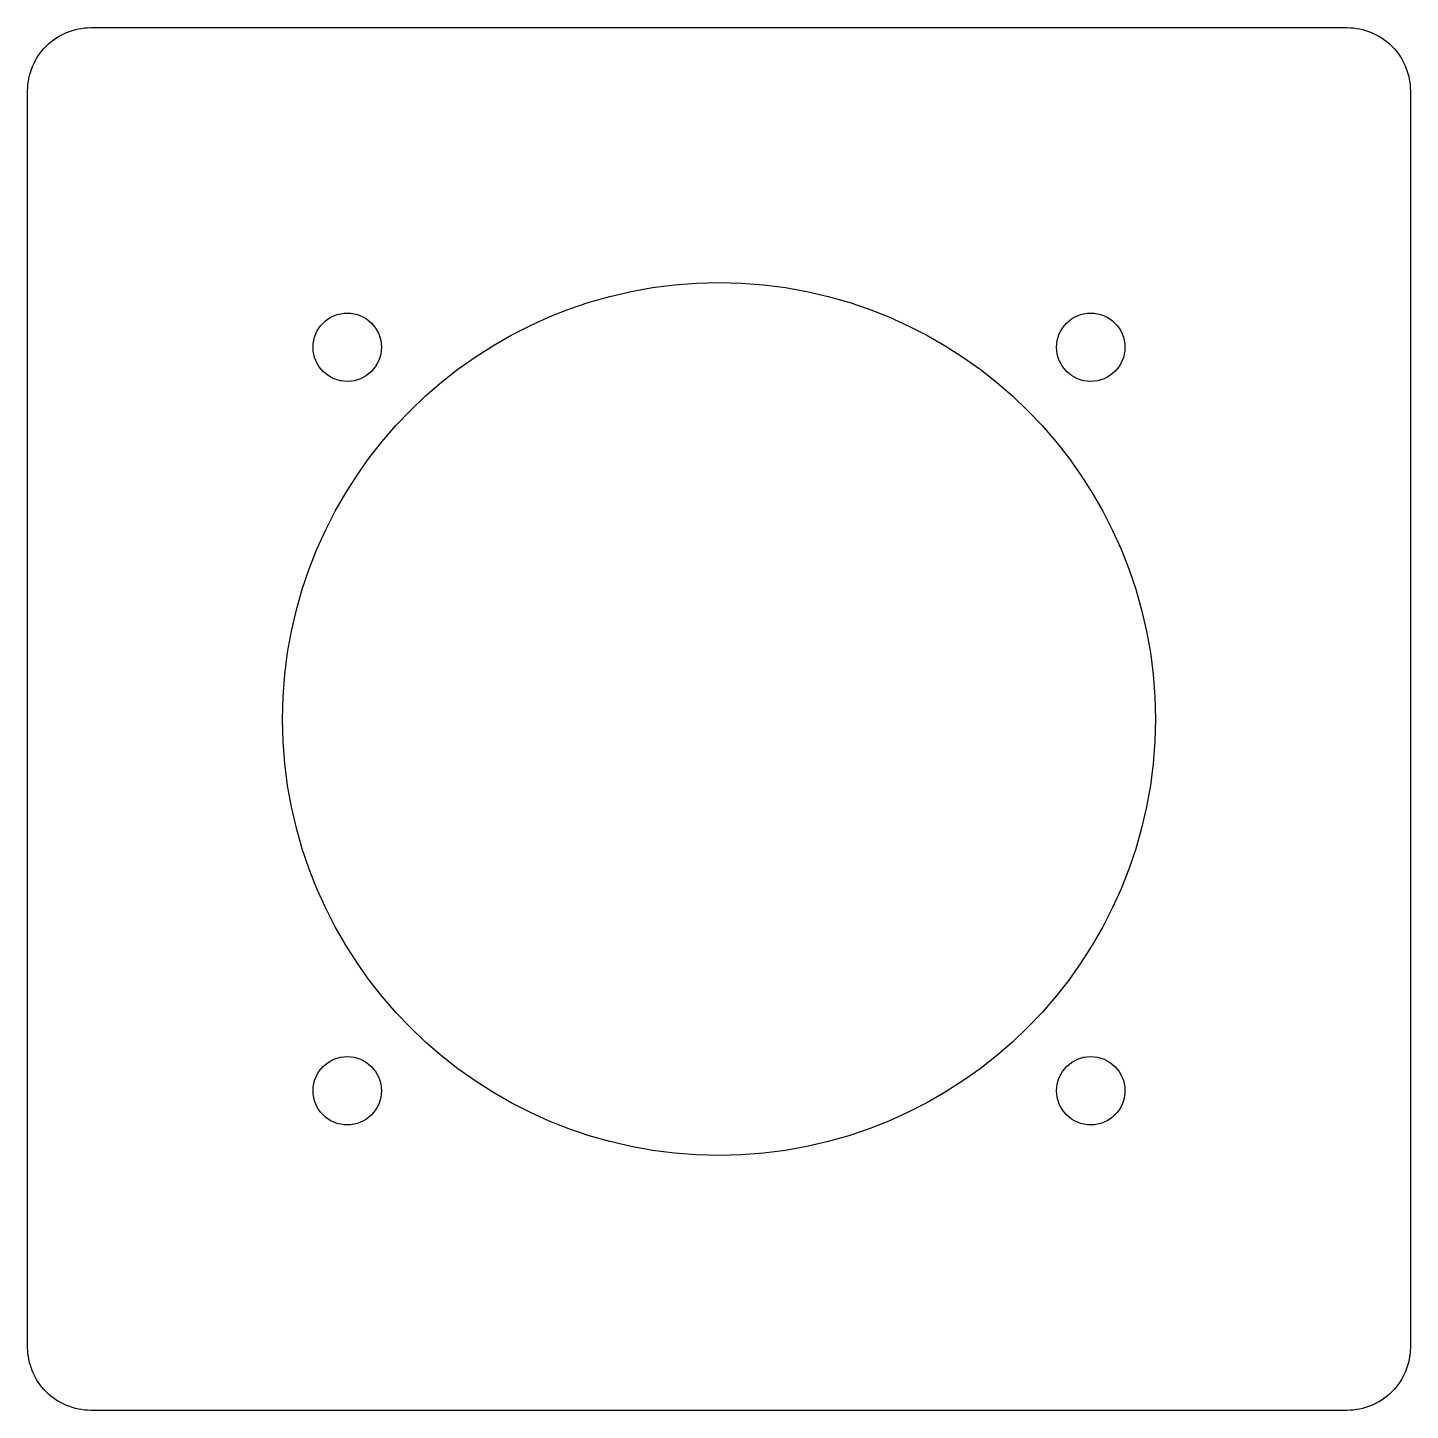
# Model space of a CAD drawing. Header units: millimetres. Extents: x -132 to 132, y -132 to 132.
import ezdxf

# ---------------------------------------------------------------- set-up
doc = ezdxf.new("R2010")
doc.units = ezdxf.units.MM
doc.layers.get('0').update_dxf_attribs({"linetype": 'CONTINUOUS'})

msp = doc.modelspace()

# ---------------------------------------------------------------- linework, layer by layer
msp.add_lwpolyline([(119.5, 131.5, -0.414214), (131.5, 119.5), (131.5, -119.5, -0.414214), (119.5, -131.5), (-119.5, -131.5, -0.414214), (-131.5, -119.5), (-131.5, 119.5, -0.414214), (-119.5, 131.5)], format="xyb", close=True)
for centre, radius in [((0, 0), 83), ((-70.71, 70.71), 6.5), ((70.71, 70.71), 6.5), ((-70.71, -70.71), 6.5), ((70.71, -70.71), 6.5)]:
    msp.add_circle(centre, radius)

doc.saveas('drawing.dxf')
